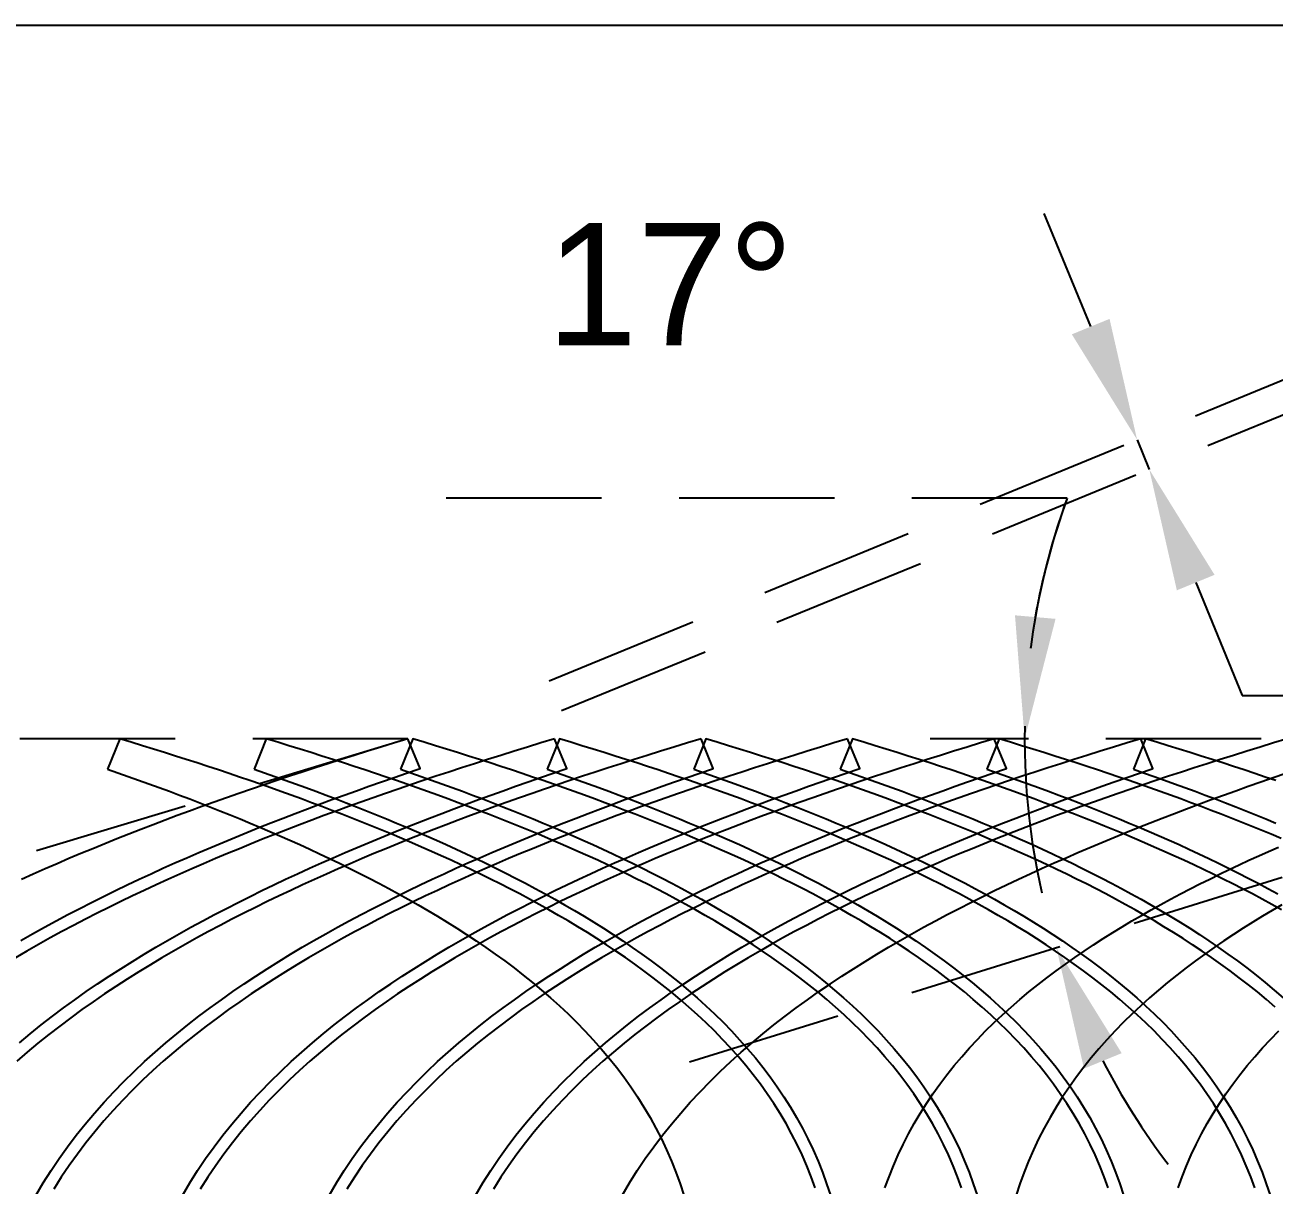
# Model space of a CAD drawing. Header units: metres. Extents: x -2 to 44.3, y -14 to 11.
# Drawn here: x 2 to 7.11, y 6.24 to 10.99 of the extents above; entities that cross this region are included whole.
import ezdxf

# ---------------------------------------------------------------- set-up
doc = ezdxf.new("R2010")
doc.units = ezdxf.units.M
doc.header["$LTSCALE"] = 0.05
doc.linetypes.add('DASHED', pattern=[19.05, 12.7, -6.35])
doc.layers.get('0').update_dxf_attribs({"linetype": 'DASHED'})
doc.layers.add('back-layer0', color=7, linetype='Continuous')
doc.layers.add('front-layer0', color=7, linetype='Continuous')
doc.dimstyles.get("Standard").update_dxf_attribs({"dimtxt": 2.5, "dimasz": 2.5, "dimexe": 1.25, "dimexo": 0.625, "dimtad": 1, "dimtxsty": 'Standard', "dimcen": 2.5, "dimazin": 3, "dimtfac": 1, "dimtmove": 0, "dimatfit": 3, "dimarcsym": 0})

# ---------------------------------------------------------------- blocks, each defined once
blk = doc.blocks.new('*D5')
at = {"color": 0, "lineweight": -2, "transparency": 16777216}
blk.add_line((0.8941, 9.0554), (-1.8559, 9.0554), dxfattribs=at)
for start, end in [(159.7465, 180), (159.8258, 169.9129), (180, 196.7863), (206.8734, 216.9605)]:
    blk.add_arc((3.5619, 8.071), 2.8437, start, end, dxfattribs=at)
at = {"color": 0, "transparency": 16777216}
for points in [[(0.8452, 8.5617), (0.6792, 8.5764), (0.7182, 8.071)], [(0.948, 6.7546), (1.1027, 6.8166), (0.8394, 7.2497)]]:
    blk.add_solid(points, dxfattribs=at)
at = {"layer": 'Defpoints', "color": 0, "transparency": 16777216}
for p in [(0.3033, 8.071), (3.5619, 8.071), (3.5619, 8.071), (0.7723, 7.5191), (0.303, 7.0879)]:
    blk.add_point(p, dxfattribs=at)
at = {"color": 0, "transparency": 16777216, "insert": (-0.7309, 9.9304), "char_height": 0.5, "attachment_point": 5}
blk.add_mtext('17°', dxfattribs=at)
blk = doc.blocks.new('*D6')
at = {"color": 0, "lineweight": -2, "transparency": 16777216}
blk.add_line((6.2589, 9.0557), (3.5089, 9.0557), dxfattribs=at)
for start, end in [(159.9526, 180), (160.0294, 170.0147), (180, 197.312), (207.2973, 217.2826)]:
    blk.add_arc((8.9574, 8.071), 2.8726, start, end, dxfattribs=at)
at = {"color": 0, "transparency": 16777216}
for points in [[(6.2113, 8.5619), (6.0453, 8.5764), (6.0848, 8.071)], [(6.3276, 6.722), (6.4818, 6.7852), (6.2149, 7.2162)]]:
    blk.add_solid(points, dxfattribs=at)
at = {"layer": 'Defpoints', "color": 0, "transparency": 16777216}
for p in [(5.6988, 8.071), (8.9574, 8.071), (8.9574, 8.071), (6.1429, 7.4963), (4.6604, 6.7316)]:
    blk.add_point(p, dxfattribs=at)
at = {"color": 0, "transparency": 16777216, "insert": (4.6339, 9.9307), "char_height": 0.5, "attachment_point": 5}
blk.add_mtext('17°', dxfattribs=at)
blk = doc.blocks.new('*D9')
at = {"color": 0, "lineweight": -2, "transparency": 16777216}
for p, q in [((6.355, 9.7574), (6.1652, 10.2199)), ((4.1402, 8.3082), (7.7012, 9.7693)), ((4.1902, 8.1864), (7.7512, 9.6474)), ((6.5448, 9.2948), (6.5948, 9.1729)), ((6.7846, 8.7103), (6.9744, 8.2478)), ((6.9744, 8.2478), (8.8494, 8.2478))]:
    blk.add_line(p, q, dxfattribs=at)
at = {"color": 0, "transparency": 16777216}
for points in [[(6.4321, 9.789), (6.2779, 9.7257), (6.5448, 9.2948)], [(6.8617, 8.742), (6.7075, 8.6787), (6.5948, 9.1729)]]:
    blk.add_solid(points, dxfattribs=at)
at = {"layer": 'Defpoints', "color": 0, "transparency": 16777216}
for p in [(6.5948, 9.1729), (3.562, 8.071), (3.612, 7.9491)]:
    blk.add_point(p, dxfattribs=at)
at = {"color": 0, "transparency": 16777216, "insert": (8.2244, 9.1228), "char_height": 0.5, "attachment_point": 5}
blk.add_mtext('0.13', dxfattribs=at)

msp = doc.modelspace()

# ---------------------------------------------------------------- linework, layer by layer
for p, q in [((3.5619, 8.071), (0.303, 7.0879)), ((3.5619, 8.071), (0.3033, 8.071)), ((8.9574, 8.071), (4.6604, 6.7316)), ((8.9574, 8.071), (5.6988, 8.071))]:
    msp.add_line(p, q)
at = {"layer": 'back-layer0', "color": 1}
for points in [[(5.5134, 6.2348), (5.5299, 6.28), (5.5478, 6.3246), (5.567, 6.3687), (5.5875, 6.4122), (5.6094, 6.4551), (5.6325, 6.4972), (5.6569, 6.5387), (5.6826, 6.5794), (5.7094, 6.6193), (5.7373, 6.6584), (5.7663, 6.6967), (5.7963, 6.7342), (5.8272, 6.7709), (5.8591, 6.8068), (5.8918, 6.8418), (5.9252, 6.8761), (5.9593, 6.9095), (5.9941, 6.9421), (6.0295, 6.974), (6.0654, 7.0051), (6.1018, 7.0355), (6.1387, 7.0651), (6.176, 7.094), (6.2136, 7.1222), (6.2515, 7.1498), (6.2897, 7.1768), (6.3282, 7.2031), (6.3669, 7.2288), (6.4058, 7.2539), (6.4449, 7.2785), (6.4842, 7.3025), (6.5235, 7.326), (6.563, 7.349), (6.6026, 7.3715), (6.6423, 7.3936), (6.6821, 7.4152), (6.7219, 7.4364), (6.7618, 7.4572), (6.8018, 7.4776), (6.8418, 7.4976), (6.8819, 7.5173), (6.922, 7.5366), (6.9622, 7.5556), (7.0024, 7.5743), (7.0427, 7.5927), (7.083, 7.6108), (7.1234, 7.6286)], [(7.1376, 7.3923), (7.0976, 7.3691), (7.0578, 7.3453), (7.0181, 7.3209), (6.9785, 7.2961), (6.939, 7.2706), (6.8998, 7.2445), (6.8607, 7.2178), (6.8219, 7.1905), (6.7834, 7.1625), (6.7451, 7.1338), (6.7072, 7.1043), (6.6697, 7.0741), (6.6325, 7.0432), (6.5959, 7.0115), (6.5598, 6.9789), (6.5242, 6.9456), (6.4893, 6.9114), (6.4551, 6.8763), (6.4216, 6.8404), (6.3889, 6.8036), (6.3572, 6.766), (6.3263, 6.7274), (6.2965, 6.688), (6.2678, 6.6477), (6.2402, 6.6066), (6.2137, 6.5647), (6.1886, 6.5219), (6.1647, 6.4785), (6.1421, 6.4343), (6.121, 6.3894), (6.1011, 6.3439), (6.0827, 6.2978), (6.0657, 6.2513), (6.0501, 6.2043)], [(6.7124, 6.2348), (6.7289, 6.28), (6.7468, 6.3246), (6.766, 6.3687), (6.7865, 6.4122), (6.8084, 6.4551), (6.8315, 6.4972), (6.8559, 6.5387), (6.8816, 6.5794), (6.9084, 6.6193), (6.9363, 6.6584), (6.9653, 6.6967), (6.9953, 6.7342), (7.0262, 6.7709), (7.0581, 6.8068), (7.0908, 6.8418), (7.1242, 6.8761)]]:
    msp.add_lwpolyline(points, dxfattribs=at)
at = {"layer": 'Defpoints'}
msp.add_lwpolyline([(-2.0152, 10.9912), (44.3055, 10.9912), (44.3055, -14.045), (-2.0152, -14.045)], close=True, dxfattribs=at)
at = {"layer": 'front-layer0', "color": 1}
for points in [[(4.1615, 8.071), (4.1058, 8.0542), (4.0506, 8.0374), (3.9959, 8.0205), (3.9416, 8.0036), (3.8878, 7.9866), (3.8343, 7.9695), (3.7813, 7.9524), (3.7286, 7.9352), (3.6763, 7.9179), (3.6243, 7.9005), (3.5726, 7.883), (3.5212, 7.8654), (3.47, 7.8477), (3.4192, 7.8298), (3.3685, 7.8118), (3.3181, 7.7937), (3.2679, 7.7754), (3.2179, 7.7569), (3.168, 7.7382), (3.1184, 7.7193), (3.0689, 7.7003), (3.0195, 7.681), (2.9702, 7.6615), (2.9211, 7.6418), (2.8721, 7.6218), (2.8232, 7.6015), (2.7744, 7.581), (2.7257, 7.5602), (2.6771, 7.5391), (2.6285, 7.5177), (2.58, 7.4959), (2.5316, 7.4738), (2.4832, 7.4513), (2.4349, 7.4285), (2.3867, 7.4053), (2.3385, 7.3816), (2.2903, 7.3575), (2.2423, 7.333), (2.1943, 7.308), (2.1464, 7.2825), (2.0986, 7.2565), (2.0509, 7.23), (2.0033, 7.2029), (1.9558, 7.1752)], [(4.761, 8.071), (4.7053, 8.0542), (4.6501, 8.0374), (4.5954, 8.0205), (4.5411, 8.0036), (4.4873, 7.9866), (4.4338, 7.9695), (4.3808, 7.9524), (4.3281, 7.9352), (4.2758, 7.9179), (4.2238, 7.9005), (4.1721, 7.883), (4.1207, 7.8654), (4.0695, 7.8477), (4.0187, 7.8298), (3.968, 7.8118), (3.9176, 7.7937), (3.8674, 7.7754), (3.8174, 7.7569), (3.7675, 7.7382), (3.7179, 7.7193), (3.6684, 7.7003), (3.619, 7.681), (3.5697, 7.6615), (3.5206, 7.6418), (3.4716, 7.6218), (3.4227, 7.6015), (3.3739, 7.581), (3.3252, 7.5602), (3.2766, 7.5391), (3.228, 7.5177), (3.1795, 7.4959), (3.1311, 7.4738), (3.0827, 7.4513), (3.0344, 7.4285), (2.9862, 7.4053), (2.938, 7.3816), (2.8898, 7.3575), (2.8418, 7.333), (2.7938, 7.308), (2.7459, 7.2825), (2.6981, 7.2565), (2.6504, 7.23), (2.6028, 7.2029), (2.5553, 7.1752), (2.508, 7.147), (2.4608, 7.1181), (2.4138, 7.0885), (2.367, 7.0583), (2.3205, 7.0274), (2.2742, 6.9958), (2.2283, 6.9634), (2.1826, 6.9303), (2.1374, 6.8963), (2.0926, 6.8615), (2.0483, 6.8259), (2.0045, 6.7894), (1.9613, 6.752)], [(1.9721, 6.8275), (2.0166, 6.8646), (2.0616, 6.9008), (2.1071, 6.936), (2.1529, 6.9705), (2.1992, 7.0041), (2.2457, 7.0369), (2.2925, 7.0689), (2.3396, 7.1002), (2.3869, 7.1307), (2.4344, 7.1606), (2.4821, 7.1897), (2.5299, 7.2183), (2.5778, 7.2462), (2.6259, 7.2736), (2.674, 7.3003), (2.7222, 7.3265), (2.7705, 7.3522), (2.8189, 7.3774), (2.8673, 7.4022), (2.9158, 7.4264), (2.9643, 7.4502), (3.0129, 7.4736), (3.0615, 7.4966), (3.1102, 7.5192), (3.1589, 7.5415), (3.2077, 7.5633), (3.2565, 7.5849), (3.3054, 7.6061), (3.3544, 7.627), (3.4035, 7.6477), (3.4526, 7.668), (3.5019, 7.6881), (3.5512, 7.7079), (3.6007, 7.7275), (3.6503, 7.7469), (3.7, 7.766), (3.7499, 7.785), (3.7999, 7.8037), (3.8502, 7.8223), (3.9006, 7.8407), (3.9512, 7.8589), (4.002, 7.877), (4.0531, 7.8949), (4.1044, 7.9127), (4.156, 7.9304), (4.2078, 7.9479), (4.2115, 7.9491), (4.1615, 8.071)], [(1.9783, 7.2462), (2.0264, 7.2736), (2.0745, 7.3003), (2.1227, 7.3265), (2.171, 7.3522), (2.2194, 7.3774), (2.2678, 7.4022), (2.3163, 7.4264), (2.3648, 7.4502), (2.4134, 7.4736), (2.462, 7.4966), (2.5107, 7.5192), (2.5594, 7.5415), (2.6082, 7.5633), (2.657, 7.5849), (2.7059, 7.6061), (2.7549, 7.627), (2.804, 7.6477), (2.8531, 7.668), (2.9024, 7.6881), (2.9517, 7.7079), (3.0012, 7.7275), (3.0508, 7.7469), (3.1005, 7.766), (3.1504, 7.785), (3.2004, 7.8037), (3.2507, 7.8223), (3.3011, 7.8407), (3.3517, 7.8589), (3.4025, 7.877), (3.4536, 7.8949), (3.5049, 7.9127), (3.5565, 7.9304), (3.6083, 7.9479), (3.612, 7.9491), (3.5619, 8.071)], [(3.5619, 8.071), (3.5063, 8.0542), (3.4511, 8.0374), (3.3964, 8.0205), (3.3421, 8.0036), (3.2883, 7.9866), (3.2348, 7.9695), (3.1818, 7.9524), (3.1291, 7.9352), (3.0768, 7.9179), (3.0248, 7.9005), (2.9731, 7.883), (2.9217, 7.8654), (2.8705, 7.8477), (2.8197, 7.8298), (2.769, 7.8118), (2.7186, 7.7937), (2.6684, 7.7754), (2.6184, 7.7569), (2.5685, 7.7382), (2.5189, 7.7193), (2.4694, 7.7003), (2.42, 7.681), (2.3707, 7.6615), (2.3216, 7.6418), (2.2726, 7.6218), (2.2237, 7.6015), (2.1749, 7.581), (2.1262, 7.5602), (2.0776, 7.5391), (2.029, 7.5177), (1.9805, 7.4959)], [(2.04, 6.2035), (2.0701, 6.2546), (2.1018, 6.3048), (2.1348, 6.354), (2.1692, 6.4021), (2.2049, 6.4493), (2.2418, 6.4954), (2.2798, 6.5405), (2.3189, 6.5846), (2.359, 6.6276), (2.4, 6.6696), (2.4418, 6.7105), (2.4844, 6.7505), (2.5277, 6.7895), (2.5716, 6.8275), (2.6161, 6.8646), (2.6611, 6.9008), (2.7066, 6.936), (2.7524, 6.9705), (2.7987, 7.0041), (2.8452, 7.0369), (2.892, 7.0689), (2.9391, 7.1002), (2.9864, 7.1307), (3.0339, 7.1606), (3.0816, 7.1897), (3.1294, 7.2183), (3.1773, 7.2462), (3.2254, 7.2736), (3.2735, 7.3003), (3.3217, 7.3265), (3.37, 7.3522), (3.4184, 7.3774), (3.4668, 7.4022), (3.5153, 7.4264), (3.5638, 7.4502), (3.6124, 7.4736), (3.661, 7.4966), (3.7097, 7.5192), (3.7584, 7.5415), (3.8072, 7.5633), (3.856, 7.5849), (3.9049, 7.6061), (3.9539, 7.627), (4.003, 7.6477), (4.0521, 7.668), (4.1014, 7.6881), (4.1507, 7.7079), (4.2002, 7.7275), (4.2498, 7.7469), (4.2995, 7.766), (4.3494, 7.785), (4.3994, 7.8037), (4.4497, 7.8223), (4.5001, 7.8407), (4.5507, 7.8589), (4.6015, 7.877), (4.6526, 7.8949), (4.7039, 7.9127), (4.7555, 7.9304), (4.8073, 7.9479), (4.811, 7.9491), (4.761, 8.071)], [(5.3605, 8.071), (5.3048, 8.0542), (5.2496, 8.0374), (5.1949, 8.0205), (5.1406, 8.0036), (5.0868, 7.9866), (5.0333, 7.9695), (4.9803, 7.9524), (4.9276, 7.9352), (4.8753, 7.9179), (4.8233, 7.9005), (4.7716, 7.883), (4.7202, 7.8654), (4.669, 7.8477), (4.6182, 7.8298), (4.5675, 7.8118), (4.5171, 7.7937), (4.4669, 7.7754), (4.4169, 7.7569), (4.367, 7.7382), (4.3174, 7.7193), (4.2679, 7.7003), (4.2185, 7.681), (4.1692, 7.6615), (4.1201, 7.6418), (4.0711, 7.6218), (4.0222, 7.6015), (3.9734, 7.581), (3.9247, 7.5602), (3.8761, 7.5391), (3.8275, 7.5177), (3.779, 7.4959), (3.7306, 7.4738), (3.6822, 7.4513), (3.6339, 7.4285), (3.5857, 7.4053), (3.5375, 7.3816), (3.4893, 7.3575), (3.4413, 7.333), (3.3933, 7.308), (3.3454, 7.2825), (3.2976, 7.2565), (3.2499, 7.23), (3.2023, 7.2029), (3.1548, 7.1752), (3.1075, 7.147), (3.0603, 7.1181), (3.0133, 7.0885), (2.9665, 7.0583), (2.92, 7.0274), (2.8737, 6.9958), (2.8278, 6.9634), (2.7821, 6.9303), (2.7369, 6.8963), (2.6921, 6.8615), (2.6478, 6.8259), (2.604, 6.7894), (2.5608, 6.752), (2.5183, 6.7137), (2.4764, 6.6744), (2.4354, 6.6342), (2.3952, 6.5931), (2.3559, 6.5509), (2.3176, 6.5078), (2.2804, 6.4637), (2.2443, 6.4186), (2.2095, 6.3725), (2.1759, 6.3255), (2.1437, 6.2775), (2.1129, 6.2286)], [(5.2276, 6.2348), (5.2111, 6.28), (5.1932, 6.3246), (5.174, 6.3687), (5.1535, 6.4122), (5.1316, 6.4551), (5.1085, 6.4972), (5.0841, 6.5387), (5.0584, 6.5794), (5.0316, 6.6193), (5.0037, 6.6584), (4.9747, 6.6967), (4.9447, 6.7342), (4.9138, 6.7709), (4.8819, 6.8068), (4.8492, 6.8418), (4.8158, 6.8761), (4.7817, 6.9095), (4.7469, 6.9421), (4.7115, 6.974), (4.6756, 7.0051), (4.6392, 7.0355), (4.6023, 7.0651), (4.565, 7.094), (4.5274, 7.1222), (4.4895, 7.1498), (4.4513, 7.1768), (4.4128, 7.2031), (4.3741, 7.2288), (4.3352, 7.2539), (4.2961, 7.2785), (4.2568, 7.3025), (4.2175, 7.326), (4.178, 7.349), (4.1384, 7.3715), (4.0987, 7.3936), (4.0589, 7.4152), (4.0191, 7.4364), (3.9792, 7.4572), (3.9392, 7.4776), (3.8992, 7.4976), (3.8591, 7.5173), (3.819, 7.5366), (3.7788, 7.5556), (3.7386, 7.5743), (3.6983, 7.5927), (3.658, 7.6108), (3.6176, 7.6286), (3.5772, 7.6462), (3.5366, 7.6635), (3.496, 7.6805), (3.4554, 7.6974), (3.4146, 7.714), (3.3738, 7.7304), (3.3328, 7.7466), (3.2918, 7.7627), (3.2506, 7.7785), (3.2093, 7.7942), (3.1678, 7.8097), (3.1262, 7.8251), (3.0845, 7.8403), (3.0425, 7.8554), (3.0004, 7.8704), (2.9581, 7.8853), (2.9156, 7.9), (2.8728, 7.9147), (2.8298, 7.9292), (2.7865, 7.9437), (2.743, 7.9581), (2.6992, 7.9724), (2.6551, 7.9866), (2.6107, 8.0008), (2.5659, 8.0149), (2.5208, 8.029), (2.4753, 8.043), (2.4294, 8.057), (2.383, 8.071), (2.3331, 7.9471)], [(2.6395, 6.2035), (2.6696, 6.2546), (2.7013, 6.3048), (2.7343, 6.354), (2.7687, 6.4021), (2.8044, 6.4493), (2.8413, 6.4954), (2.8793, 6.5405), (2.9184, 6.5846), (2.9585, 6.6276), (2.9995, 6.6696), (3.0413, 6.7105), (3.0839, 6.7505), (3.1272, 6.7895), (3.1711, 6.8275), (3.2156, 6.8646), (3.2606, 6.9008), (3.3061, 6.936), (3.3519, 6.9705), (3.3982, 7.0041), (3.4447, 7.0369), (3.4915, 7.0689), (3.5386, 7.1002), (3.5859, 7.1307), (3.6334, 7.1606), (3.6811, 7.1897), (3.7289, 7.2183), (3.7768, 7.2462), (3.8249, 7.2736), (3.873, 7.3003), (3.9212, 7.3265), (3.9695, 7.3522), (4.0179, 7.3774), (4.0663, 7.4022), (4.1148, 7.4264), (4.1633, 7.4502), (4.2119, 7.4736), (4.2605, 7.4966), (4.3092, 7.5192), (4.3579, 7.5415), (4.4067, 7.5633), (4.4555, 7.5849), (4.5044, 7.6061), (4.5534, 7.627), (4.6025, 7.6477), (4.6516, 7.668), (4.7009, 7.6881), (4.7502, 7.7079), (4.7997, 7.7275), (4.8493, 7.7469), (4.899, 7.766), (4.9489, 7.785), (4.9989, 7.8037), (5.0492, 7.8223), (5.0996, 7.8407), (5.1502, 7.8589), (5.201, 7.877), (5.2521, 7.8949), (5.3034, 7.9127), (5.355, 7.9304), (5.4068, 7.9479), (5.4104, 7.9491), (5.3605, 8.071)], [(5.96, 8.071), (5.9043, 8.0542), (5.8491, 8.0374), (5.7944, 8.0205), (5.7401, 8.0036), (5.6863, 7.9866), (5.6328, 7.9695), (5.5798, 7.9524), (5.5271, 7.9352), (5.4748, 7.9179), (5.4228, 7.9005), (5.3711, 7.883), (5.3197, 7.8654), (5.2685, 7.8477), (5.2177, 7.8298), (5.167, 7.8118), (5.1166, 7.7937), (5.0664, 7.7754), (5.0164, 7.7569), (4.9665, 7.7382), (4.9169, 7.7193), (4.8674, 7.7003), (4.818, 7.681), (4.7687, 7.6615), (4.7196, 7.6418), (4.6706, 7.6218), (4.6217, 7.6015), (4.5729, 7.581), (4.5242, 7.5602), (4.4756, 7.5391), (4.427, 7.5177), (4.3785, 7.4959), (4.3301, 7.4738), (4.2817, 7.4513), (4.2334, 7.4285), (4.1852, 7.4053), (4.137, 7.3816), (4.0888, 7.3575), (4.0408, 7.333), (3.9928, 7.308), (3.9449, 7.2825), (3.8971, 7.2565), (3.8494, 7.23), (3.8018, 7.2029), (3.7543, 7.1752), (3.707, 7.147), (3.6598, 7.1181), (3.6128, 7.0885), (3.566, 7.0583), (3.5195, 7.0274), (3.4732, 6.9958), (3.4273, 6.9634), (3.3816, 6.9303), (3.3364, 6.8963), (3.2916, 6.8615), (3.2473, 6.8259), (3.2035, 6.7894), (3.1603, 6.752), (3.1178, 6.7137), (3.0759, 6.6744), (3.0349, 6.6342), (2.9947, 6.5931), (2.9554, 6.5509), (2.9171, 6.5078), (2.8799, 6.4637), (2.8438, 6.4186), (2.809, 6.3725), (2.7754, 6.3255), (2.7432, 6.2775), (2.7124, 6.2286)], [(5.8271, 6.2348), (5.8106, 6.28), (5.7927, 6.3246), (5.7735, 6.3687), (5.753, 6.4122), (5.7311, 6.4551), (5.708, 6.4972), (5.6836, 6.5387), (5.6579, 6.5794), (5.6311, 6.6193), (5.6032, 6.6584), (5.5742, 6.6967), (5.5442, 6.7342), (5.5133, 6.7709), (5.4814, 6.8068), (5.4487, 6.8418), (5.4153, 6.8761), (5.3812, 6.9095), (5.3464, 6.9421), (5.311, 6.974), (5.2751, 7.0051), (5.2387, 7.0355), (5.2018, 7.0651), (5.1645, 7.094), (5.1269, 7.1222), (5.089, 7.1498), (5.0508, 7.1768), (5.0123, 7.2031), (4.9736, 7.2288), (4.9347, 7.2539), (4.8956, 7.2785), (4.8563, 7.3025), (4.817, 7.326), (4.7775, 7.349), (4.7379, 7.3715), (4.6982, 7.3936), (4.6584, 7.4152), (4.6186, 7.4364), (4.5787, 7.4572), (4.5387, 7.4776), (4.4987, 7.4976), (4.4586, 7.5173), (4.4185, 7.5366), (4.3783, 7.5556), (4.3381, 7.5743), (4.2978, 7.5927), (4.2575, 7.6108), (4.2171, 7.6286), (4.1767, 7.6462), (4.1361, 7.6635), (4.0955, 7.6805), (4.0549, 7.6974), (4.0141, 7.714), (3.9733, 7.7304), (3.9323, 7.7466), (3.8913, 7.7627), (3.8501, 7.7785), (3.8088, 7.7942), (3.7673, 7.8097), (3.7257, 7.8251), (3.684, 7.8403), (3.642, 7.8554), (3.5999, 7.8704), (3.5576, 7.8853), (3.5151, 7.9), (3.4723, 7.9147), (3.4293, 7.9292), (3.386, 7.9437), (3.3425, 7.9581), (3.2987, 7.9724), (3.2546, 7.9866), (3.2102, 8.0008), (3.1654, 8.0149), (3.1203, 8.029), (3.0748, 8.043), (3.0289, 8.057), (2.9825, 8.071), (2.9325, 7.9471)], [(3.239, 6.2035), (3.2691, 6.2546), (3.3008, 6.3048), (3.3338, 6.354), (3.3682, 6.4021), (3.4039, 6.4493), (3.4408, 6.4954), (3.4788, 6.5405), (3.5179, 6.5846), (3.558, 6.6276), (3.599, 6.6696), (3.6408, 6.7105), (3.6834, 6.7505), (3.7267, 6.7895), (3.7706, 6.8275), (3.8151, 6.8646), (3.8601, 6.9008), (3.9056, 6.936), (3.9514, 6.9705), (3.9977, 7.0041), (4.0442, 7.0369), (4.091, 7.0689), (4.1381, 7.1002), (4.1854, 7.1307), (4.2329, 7.1606), (4.2806, 7.1897), (4.3284, 7.2183), (4.3763, 7.2462), (4.4244, 7.2736), (4.4725, 7.3003), (4.5207, 7.3265), (4.569, 7.3522), (4.6174, 7.3774), (4.6658, 7.4022), (4.7143, 7.4264), (4.7628, 7.4502), (4.8114, 7.4736), (4.86, 7.4966), (4.9087, 7.5192), (4.9574, 7.5415), (5.0062, 7.5633), (5.055, 7.5849), (5.1039, 7.6061), (5.1529, 7.627), (5.202, 7.6477), (5.2511, 7.668), (5.3004, 7.6881), (5.3497, 7.7079), (5.3992, 7.7275), (5.4488, 7.7469), (5.4985, 7.766), (5.5484, 7.785), (5.5984, 7.8037), (5.6487, 7.8223), (5.6991, 7.8407), (5.7497, 7.8589), (5.8005, 7.877), (5.8516, 7.8949), (5.9029, 7.9127), (5.9545, 7.9304), (6.0063, 7.9479), (6.0099, 7.9491), (5.96, 8.071)], [(6.5595, 8.071), (6.5038, 8.0542), (6.4486, 8.0374), (6.3939, 8.0205), (6.3396, 8.0036), (6.2858, 7.9866), (6.2323, 7.9695), (6.1793, 7.9524), (6.1266, 7.9352), (6.0743, 7.9179), (6.0223, 7.9005), (5.9706, 7.883), (5.9192, 7.8654), (5.868, 7.8477), (5.8172, 7.8298), (5.7665, 7.8118), (5.7161, 7.7937), (5.6659, 7.7754), (5.6159, 7.7569), (5.566, 7.7382), (5.5164, 7.7193), (5.4669, 7.7003), (5.4175, 7.681), (5.3682, 7.6615), (5.3191, 7.6418), (5.2701, 7.6218), (5.2212, 7.6015), (5.1724, 7.581), (5.1237, 7.5602), (5.0751, 7.5391), (5.0265, 7.5177), (4.978, 7.4959), (4.9296, 7.4738), (4.8812, 7.4513), (4.8329, 7.4285), (4.7847, 7.4053), (4.7365, 7.3816), (4.6883, 7.3575), (4.6403, 7.333), (4.5923, 7.308), (4.5444, 7.2825), (4.4966, 7.2565), (4.4489, 7.23), (4.4013, 7.2029), (4.3538, 7.1752), (4.3065, 7.147), (4.2593, 7.1181), (4.2123, 7.0885), (4.1655, 7.0583), (4.119, 7.0274), (4.0727, 6.9958), (4.0268, 6.9634), (3.9811, 6.9303), (3.9359, 6.8963), (3.8911, 6.8615), (3.8468, 6.8259), (3.803, 6.7894), (3.7598, 6.752), (3.7173, 6.7137), (3.6754, 6.6744), (3.6344, 6.6342), (3.5942, 6.5931), (3.5549, 6.5509), (3.5166, 6.5078), (3.4794, 6.4637), (3.4433, 6.4186), (3.4085, 6.3725), (3.3749, 6.3255), (3.3427, 6.2775), (3.3119, 6.2286)], [(6.4266, 6.2348), (6.4101, 6.28), (6.3922, 6.3246), (6.373, 6.3687), (6.3525, 6.4122), (6.3306, 6.4551), (6.3075, 6.4972), (6.2831, 6.5387), (6.2574, 6.5794), (6.2306, 6.6193), (6.2027, 6.6584), (6.1737, 6.6967), (6.1437, 6.7342), (6.1128, 6.7709), (6.0809, 6.8068), (6.0482, 6.8418), (6.0148, 6.8761), (5.9807, 6.9095), (5.9459, 6.9421), (5.9105, 6.974), (5.8746, 7.0051), (5.8382, 7.0355), (5.8013, 7.0651), (5.764, 7.094), (5.7264, 7.1222), (5.6885, 7.1498), (5.6503, 7.1768), (5.6118, 7.2031), (5.5731, 7.2288), (5.5342, 7.2539), (5.4951, 7.2785), (5.4558, 7.3025), (5.4165, 7.326), (5.377, 7.349), (5.3374, 7.3715), (5.2977, 7.3936), (5.2579, 7.4152), (5.2181, 7.4364), (5.1782, 7.4572), (5.1382, 7.4776), (5.0982, 7.4976), (5.0581, 7.5173), (5.018, 7.5366), (4.9778, 7.5556), (4.9376, 7.5743), (4.8973, 7.5927), (4.857, 7.6108), (4.8166, 7.6286), (4.7762, 7.6462), (4.7356, 7.6635), (4.695, 7.6805), (4.6544, 7.6974), (4.6136, 7.714), (4.5728, 7.7304), (4.5318, 7.7466), (4.4908, 7.7627), (4.4496, 7.7785), (4.4083, 7.7942), (4.3668, 7.8097), (4.3252, 7.8251), (4.2835, 7.8403), (4.2415, 7.8554), (4.1994, 7.8704), (4.1571, 7.8853), (4.1146, 7.9), (4.0718, 7.9147), (4.0288, 7.9292), (3.9855, 7.9437), (3.942, 7.9581), (3.8982, 7.9724), (3.8541, 7.9866), (3.8097, 8.0008), (3.7649, 8.0149), (3.7198, 8.029), (3.6743, 8.043), (3.6284, 8.057), (3.5821, 8.071), (3.532, 7.9471)], [(3.8385, 6.2035), (3.8686, 6.2546), (3.9003, 6.3048), (3.9333, 6.354), (3.9677, 6.4021), (4.0034, 6.4493), (4.0403, 6.4954), (4.0783, 6.5405), (4.1174, 6.5846), (4.1575, 6.6276), (4.1985, 6.6696), (4.2403, 6.7105), (4.2829, 6.7505), (4.3262, 6.7895), (4.3701, 6.8275), (4.4146, 6.8646), (4.4596, 6.9008), (4.5051, 6.936), (4.5509, 6.9705), (4.5972, 7.0041), (4.6437, 7.0369), (4.6905, 7.0689), (4.7376, 7.1002), (4.7849, 7.1307), (4.8324, 7.1606), (4.8801, 7.1897), (4.9279, 7.2183), (4.9758, 7.2462), (5.0239, 7.2736), (5.072, 7.3003), (5.1202, 7.3265), (5.1685, 7.3522), (5.2169, 7.3774), (5.2653, 7.4022), (5.3138, 7.4264), (5.3623, 7.4502), (5.4109, 7.4736), (5.4595, 7.4966), (5.5082, 7.5192), (5.5569, 7.5415), (5.6057, 7.5633), (5.6545, 7.5849), (5.7034, 7.6061), (5.7524, 7.627), (5.8015, 7.6477), (5.8506, 7.668), (5.8999, 7.6881), (5.9492, 7.7079), (5.9987, 7.7275), (6.0483, 7.7469), (6.098, 7.766), (6.1479, 7.785), (6.1979, 7.8037), (6.2482, 7.8223), (6.2986, 7.8407), (6.3492, 7.8589), (6.4, 7.877), (6.4511, 7.8949), (6.5024, 7.9127), (6.554, 7.9304), (6.6058, 7.9479), (6.6094, 7.9491), (6.5595, 8.071)], [(7.159, 8.071), (7.1033, 8.0542), (7.0481, 8.0374), (6.9934, 8.0205), (6.9391, 8.0036), (6.8853, 7.9866), (6.8318, 7.9695), (6.7788, 7.9524), (6.7261, 7.9352), (6.6738, 7.9179), (6.6218, 7.9005), (6.5701, 7.883), (6.5187, 7.8654), (6.4675, 7.8477), (6.4167, 7.8298), (6.366, 7.8118), (6.3156, 7.7937), (6.2654, 7.7754), (6.2154, 7.7569), (6.1655, 7.7382), (6.1159, 7.7193), (6.0664, 7.7003), (6.017, 7.681), (5.9677, 7.6615), (5.9186, 7.6418), (5.8696, 7.6218), (5.8207, 7.6015), (5.7719, 7.581), (5.7232, 7.5602), (5.6746, 7.5391), (5.626, 7.5177), (5.5775, 7.4959), (5.5291, 7.4738), (5.4807, 7.4513), (5.4324, 7.4285), (5.3842, 7.4053), (5.336, 7.3816), (5.2878, 7.3575), (5.2398, 7.333), (5.1918, 7.308), (5.1439, 7.2825), (5.0961, 7.2565), (5.0484, 7.23), (5.0008, 7.2029), (4.9533, 7.1752), (4.906, 7.147), (4.8588, 7.1181), (4.8118, 7.0885), (4.765, 7.0583), (4.7185, 7.0274), (4.6722, 6.9958), (4.6263, 6.9634), (4.5806, 6.9303), (4.5354, 6.8963), (4.4906, 6.8615), (4.4463, 6.8259), (4.4025, 6.7894), (4.3593, 6.752), (4.3168, 6.7137), (4.2749, 6.6744), (4.2339, 6.6342), (4.1937, 6.5931), (4.1544, 6.5509), (4.1161, 6.5078), (4.0789, 6.4637), (4.0428, 6.4186), (4.008, 6.3725), (3.9744, 6.3255), (3.9422, 6.2775), (3.9114, 6.2286)], [(7.0261, 6.2348), (7.0096, 6.28), (6.9917, 6.3246), (6.9725, 6.3687), (6.952, 6.4122), (6.9301, 6.4551), (6.907, 6.4972), (6.8826, 6.5387), (6.8569, 6.5794), (6.8301, 6.6193), (6.8022, 6.6584), (6.7732, 6.6967), (6.7432, 6.7342), (6.7123, 6.7709), (6.6804, 6.8068), (6.6477, 6.8418), (6.6143, 6.8761), (6.5802, 6.9095), (6.5454, 6.9421), (6.51, 6.974), (6.4741, 7.0051), (6.4377, 7.0355), (6.4008, 7.0651), (6.3635, 7.094), (6.3259, 7.1222), (6.288, 7.1498), (6.2498, 7.1768), (6.2113, 7.2031), (6.1726, 7.2288), (6.1337, 7.2539), (6.0946, 7.2785), (6.0553, 7.3025), (6.016, 7.326), (5.9765, 7.349), (5.9369, 7.3715), (5.8972, 7.3936), (5.8574, 7.4152), (5.8176, 7.4364), (5.7777, 7.4572), (5.7377, 7.4776), (5.6977, 7.4976), (5.6576, 7.5173), (5.6175, 7.5366), (5.5773, 7.5556), (5.5371, 7.5743), (5.4968, 7.5927), (5.4565, 7.6108), (5.4161, 7.6286), (5.3757, 7.6462), (5.3351, 7.6635), (5.2945, 7.6805), (5.2539, 7.6974), (5.2131, 7.714), (5.1723, 7.7304), (5.1313, 7.7466), (5.0903, 7.7627), (5.0491, 7.7785), (5.0078, 7.7942), (4.9663, 7.8097), (4.9247, 7.8251), (4.883, 7.8403), (4.841, 7.8554), (4.7989, 7.8704), (4.7566, 7.8853), (4.7141, 7.9), (4.6713, 7.9147), (4.6283, 7.9292), (4.585, 7.9437), (4.5415, 7.9581), (4.4977, 7.9724), (4.4536, 7.9866), (4.4092, 8.0008), (4.3644, 8.0149), (4.3193, 8.029), (4.2738, 8.043), (4.2279, 8.057), (4.1815, 8.071), (4.1316, 7.9471)], [(7.1095, 6.974), (7.0736, 7.0051), (7.0372, 7.0355), (7.0003, 7.0651), (6.963, 7.094), (6.9254, 7.1222), (6.8875, 7.1498), (6.8493, 7.1768), (6.8108, 7.2031), (6.7721, 7.2288), (6.7332, 7.2539), (6.6941, 7.2785), (6.6548, 7.3025), (6.6155, 7.326), (6.576, 7.349), (6.5364, 7.3715), (6.4967, 7.3936), (6.4569, 7.4152), (6.4171, 7.4364), (6.3772, 7.4572), (6.3372, 7.4776), (6.2972, 7.4976), (6.2571, 7.5173), (6.217, 7.5366), (6.1768, 7.5556), (6.1366, 7.5743), (6.0963, 7.5927), (6.056, 7.6108), (6.0156, 7.6286), (5.9752, 7.6462), (5.9346, 7.6635), (5.894, 7.6805), (5.8534, 7.6974), (5.8126, 7.714), (5.7718, 7.7304), (5.7308, 7.7466), (5.6898, 7.7627), (5.6486, 7.7785), (5.6073, 7.7942), (5.5658, 7.8097), (5.5242, 7.8251), (5.4825, 7.8403), (5.4405, 7.8554), (5.3984, 7.8704), (5.3561, 7.8853), (5.3136, 7.9), (5.2708, 7.9147), (5.2278, 7.9292), (5.1845, 7.9437), (5.141, 7.9581), (5.0972, 7.9724), (5.0531, 7.9866), (5.0087, 8.0008), (4.9639, 8.0149), (4.9188, 8.029), (4.8733, 8.043), (4.8274, 8.057), (4.781, 8.071), (4.7311, 7.9471)], [(7.1359, 7.3715), (7.0962, 7.3936), (7.0564, 7.4152), (7.0166, 7.4364), (6.9767, 7.4572), (6.9367, 7.4776), (6.8967, 7.4976), (6.8566, 7.5173), (6.8165, 7.5366), (6.7763, 7.5556), (6.7361, 7.5743), (6.6958, 7.5927), (6.6555, 7.6108), (6.6151, 7.6286), (6.5747, 7.6462), (6.5341, 7.6635), (6.4935, 7.6805), (6.4529, 7.6974), (6.4121, 7.714), (6.3713, 7.7304), (6.3303, 7.7466), (6.2893, 7.7627), (6.2481, 7.7785), (6.2068, 7.7942), (6.1653, 7.8097), (6.1237, 7.8251), (6.082, 7.8403), (6.04, 7.8554), (5.9979, 7.8704), (5.9556, 7.8853), (5.9131, 7.9), (5.8703, 7.9147), (5.8273, 7.9292), (5.784, 7.9437), (5.7405, 7.9581), (5.6967, 7.9724), (5.6526, 7.9866), (5.6082, 8.0008), (5.5634, 8.0149), (5.5183, 8.029), (5.4728, 8.043), (5.4269, 8.057), (5.3806, 8.071), (5.3306, 7.9471)], [(7.1336, 7.6635), (7.093, 7.6805), (7.0524, 7.6974), (7.0116, 7.714), (6.9708, 7.7304), (6.9298, 7.7466), (6.8888, 7.7627), (6.8476, 7.7785), (6.8063, 7.7942), (6.7648, 7.8097), (6.7232, 7.8251), (6.6815, 7.8403), (6.6395, 7.8554), (6.5974, 7.8704), (6.5551, 7.8853), (6.5126, 7.9), (6.4698, 7.9147), (6.4268, 7.9292), (6.3835, 7.9437), (6.34, 7.9581), (6.2962, 7.9724), (6.2521, 7.9866), (6.2077, 8.0008), (6.1629, 8.0149), (6.1178, 8.029), (6.0723, 8.043), (6.0264, 8.057), (5.9801, 8.071), (5.9301, 7.9471)], [(7.1121, 7.9), (7.0693, 7.9147), (7.0263, 7.9292), (6.983, 7.9437), (6.9395, 7.9581), (6.8957, 7.9724), (6.8516, 7.9866), (6.8072, 8.0008), (6.7624, 8.0149), (6.7173, 8.029), (6.6718, 8.043), (6.6259, 8.057), (6.5795, 8.071), (6.5296, 7.9471)], [(2.3331, 7.9471), (2.3751, 7.9325), (2.4176, 7.9176), (2.4599, 7.9025), (2.502, 7.8874), (2.544, 7.872), (2.5858, 7.8566), (2.6274, 7.841), (2.6689, 7.8252), (2.7103, 7.8093), (2.7516, 7.7932), (2.7928, 7.7769), (2.8339, 7.7603), (2.8749, 7.7436), (2.9158, 7.7267), (2.9566, 7.7095), (2.9974, 7.6921), (3.0382, 7.6744), (3.0788, 7.6565), (3.1194, 7.6382), (3.16, 7.6197), (3.2006, 7.6009), (3.241, 7.5818), (3.2815, 7.5623), (3.3219, 7.5424), (3.3623, 7.5222), (3.4026, 7.5016), (3.4429, 7.4807), (3.4831, 7.4592), (3.5233, 7.4374), (3.5634, 7.4151), (3.6034, 7.3923), (3.6434, 7.3691), (3.6832, 7.3453), (3.7229, 7.3209), (3.7625, 7.2961), (3.802, 7.2706), (3.8412, 7.2445), (3.8803, 7.2178), (3.9191, 7.1905), (3.9576, 7.1625), (3.9959, 7.1338), (4.0338, 7.1043), (4.0713, 7.0741), (4.1085, 7.0432), (4.1451, 7.0115), (4.1812, 6.9789), (4.2168, 6.9456), (4.2517, 6.9114), (4.2859, 6.8763), (4.3194, 6.8404), (4.3521, 6.8036), (4.3838, 6.766), (4.4147, 6.7274), (4.4445, 6.688), (4.4732, 6.6477), (4.5008, 6.6066), (4.5273, 6.5647), (4.5524, 6.5219), (4.5763, 6.4785), (4.5989, 6.4343), (4.62, 6.3894), (4.6399, 6.3439), (4.6583, 6.2978), (4.6753, 6.2513), (4.6909, 6.2043)], [(2.9325, 7.9471), (2.9746, 7.9325), (3.0171, 7.9176), (3.0594, 7.9025), (3.1015, 7.8874), (3.1435, 7.872), (3.1853, 7.8566), (3.2269, 7.841), (3.2684, 7.8252), (3.3098, 7.8093), (3.3511, 7.7932), (3.3923, 7.7769), (3.4334, 7.7603), (3.4744, 7.7436), (3.5153, 7.7267), (3.5561, 7.7095), (3.5969, 7.6921), (3.6377, 7.6744), (3.6783, 7.6565), (3.7189, 7.6382), (3.7595, 7.6197), (3.8001, 7.6009), (3.8405, 7.5818), (3.881, 7.5623), (3.9214, 7.5424), (3.9618, 7.5222), (4.0021, 7.5016), (4.0424, 7.4807), (4.0826, 7.4592), (4.1228, 7.4374), (4.1629, 7.4151), (4.2029, 7.3923), (4.2429, 7.3691), (4.2827, 7.3453), (4.3224, 7.3209), (4.362, 7.2961), (4.4015, 7.2706), (4.4407, 7.2445), (4.4798, 7.2178), (4.5186, 7.1905), (4.5571, 7.1625), (4.5954, 7.1338), (4.6333, 7.1043), (4.6708, 7.0741), (4.708, 7.0432), (4.7446, 7.0115), (4.7807, 6.9789), (4.8163, 6.9456), (4.8512, 6.9114), (4.8854, 6.8763), (4.9189, 6.8404), (4.9516, 6.8036), (4.9833, 6.766), (5.0142, 6.7274), (5.044, 6.688), (5.0727, 6.6477), (5.1003, 6.6066), (5.1268, 6.5647), (5.1519, 6.5219), (5.1758, 6.4785), (5.1984, 6.4343), (5.2195, 6.3894), (5.2394, 6.3439), (5.2578, 6.2978), (5.2748, 6.2513), (5.2904, 6.2043)], [(3.532, 7.9471), (3.5741, 7.9325), (3.6166, 7.9176), (3.6589, 7.9025), (3.701, 7.8874), (3.743, 7.872), (3.7848, 7.8566), (3.8264, 7.841), (3.8679, 7.8252), (3.9093, 7.8093), (3.9506, 7.7932), (3.9918, 7.7769), (4.0329, 7.7603), (4.0739, 7.7436), (4.1148, 7.7267), (4.1556, 7.7095), (4.1964, 7.6921), (4.2372, 7.6744), (4.2778, 7.6565), (4.3184, 7.6382), (4.359, 7.6197), (4.3996, 7.6009), (4.44, 7.5818), (4.4805, 7.5623), (4.5209, 7.5424), (4.5613, 7.5222), (4.6016, 7.5016), (4.6419, 7.4807), (4.6821, 7.4592), (4.7223, 7.4374), (4.7624, 7.4151), (4.8024, 7.3923), (4.8424, 7.3691), (4.8822, 7.3453), (4.9219, 7.3209), (4.9615, 7.2961), (5.001, 7.2706), (5.0402, 7.2445), (5.0793, 7.2178), (5.1181, 7.1905), (5.1566, 7.1625), (5.1949, 7.1338), (5.2328, 7.1043), (5.2703, 7.0741), (5.3075, 7.0432), (5.3441, 7.0115), (5.3802, 6.9789), (5.4158, 6.9456), (5.4507, 6.9114), (5.4849, 6.8763), (5.5184, 6.8404), (5.5511, 6.8036), (5.5828, 6.766), (5.6137, 6.7274), (5.6435, 6.688), (5.6722, 6.6477), (5.6998, 6.6066), (5.7263, 6.5647), (5.7514, 6.5219), (5.7753, 6.4785), (5.7979, 6.4343), (5.819, 6.3894), (5.8389, 6.3439), (5.8573, 6.2978), (5.8743, 6.2513), (5.8899, 6.2043)], [(4.1316, 7.9471), (4.1736, 7.9325), (4.2161, 7.9176), (4.2584, 7.9025), (4.3005, 7.8874), (4.3425, 7.872), (4.3843, 7.8566), (4.4259, 7.841), (4.4674, 7.8252), (4.5088, 7.8093), (4.5501, 7.7932), (4.5913, 7.7769), (4.6324, 7.7603), (4.6734, 7.7436), (4.7143, 7.7267), (4.7551, 7.7095), (4.7959, 7.6921), (4.8367, 7.6744), (4.8773, 7.6565), (4.9179, 7.6382), (4.9585, 7.6197), (4.9991, 7.6009), (5.0395, 7.5818), (5.08, 7.5623), (5.1204, 7.5424), (5.1608, 7.5222), (5.2011, 7.5016), (5.2414, 7.4807), (5.2816, 7.4592), (5.3218, 7.4374), (5.3619, 7.4151), (5.4019, 7.3923), (5.4419, 7.3691), (5.4817, 7.3453), (5.5214, 7.3209), (5.561, 7.2961), (5.6005, 7.2706), (5.6397, 7.2445), (5.6788, 7.2178), (5.7176, 7.1905), (5.7561, 7.1625), (5.7944, 7.1338), (5.8323, 7.1043), (5.8698, 7.0741), (5.907, 7.0432), (5.9436, 7.0115), (5.9797, 6.9789), (6.0153, 6.9456), (6.0502, 6.9114), (6.0844, 6.8763), (6.1179, 6.8404), (6.1506, 6.8036), (6.1823, 6.766), (6.2132, 6.7274), (6.243, 6.688), (6.2717, 6.6477), (6.2993, 6.6066), (6.3258, 6.5647), (6.3509, 6.5219), (6.3748, 6.4785), (6.3974, 6.4343), (6.4185, 6.3894), (6.4384, 6.3439), (6.4568, 6.2978), (6.4738, 6.2513), (6.4894, 6.2043)], [(4.438, 6.2035), (4.4681, 6.2546), (4.4998, 6.3048), (4.5328, 6.354), (4.5672, 6.4021), (4.6029, 6.4493), (4.6398, 6.4954), (4.6778, 6.5405), (4.7169, 6.5846), (4.757, 6.6276), (4.798, 6.6696), (4.8398, 6.7105), (4.8824, 6.7505), (4.9257, 6.7895), (4.9696, 6.8275), (5.0141, 6.8646), (5.0591, 6.9008), (5.1046, 6.936), (5.1504, 6.9705), (5.1967, 7.0041), (5.2432, 7.0369), (5.29, 7.0689), (5.3371, 7.1002), (5.3844, 7.1307), (5.4319, 7.1606), (5.4796, 7.1897), (5.5274, 7.2183), (5.5753, 7.2462), (5.6234, 7.2736), (5.6715, 7.3003), (5.7197, 7.3265), (5.768, 7.3522), (5.8164, 7.3774), (5.8648, 7.4022), (5.9133, 7.4264), (5.9618, 7.4502), (6.0104, 7.4736), (6.059, 7.4966), (6.1077, 7.5192), (6.1564, 7.5415), (6.2052, 7.5633), (6.254, 7.5849), (6.3029, 7.6061), (6.3519, 7.627), (6.401, 7.6477), (6.4501, 7.668), (6.4994, 7.6881), (6.5487, 7.7079), (6.5982, 7.7275), (6.6478, 7.7469), (6.6975, 7.766), (6.7474, 7.785), (6.7974, 7.8037), (6.8477, 7.8223), (6.8981, 7.8407), (6.9487, 7.8589), (6.9995, 7.877), (7.0506, 7.8949), (7.1019, 7.9127), (7.1535, 7.9304)], [(4.7311, 7.9471), (4.7731, 7.9325), (4.8156, 7.9176), (4.8579, 7.9025), (4.9, 7.8874), (4.942, 7.872), (4.9838, 7.8566), (5.0254, 7.841), (5.0669, 7.8252), (5.1083, 7.8093), (5.1496, 7.7932), (5.1908, 7.7769), (5.2319, 7.7603), (5.2729, 7.7436), (5.3138, 7.7267), (5.3546, 7.7095), (5.3954, 7.6921), (5.4362, 7.6744), (5.4768, 7.6565), (5.5174, 7.6382), (5.558, 7.6197), (5.5986, 7.6009), (5.639, 7.5818), (5.6795, 7.5623), (5.7199, 7.5424), (5.7603, 7.5222), (5.8006, 7.5016), (5.8409, 7.4807), (5.8811, 7.4592), (5.9213, 7.4374), (5.9614, 7.4151), (6.0014, 7.3923), (6.0414, 7.3691), (6.0812, 7.3453), (6.1209, 7.3209), (6.1605, 7.2961), (6.2, 7.2706), (6.2392, 7.2445), (6.2783, 7.2178), (6.3171, 7.1905), (6.3556, 7.1625), (6.3939, 7.1338), (6.4318, 7.1043), (6.4693, 7.0741), (6.5065, 7.0432), (6.5431, 7.0115), (6.5792, 6.9789), (6.6148, 6.9456), (6.6497, 6.9114), (6.6839, 6.8763), (6.7174, 6.8404), (6.7501, 6.8036), (6.7818, 6.766), (6.8127, 6.7274), (6.8425, 6.688), (6.8712, 6.6477), (6.8988, 6.6066), (6.9253, 6.5647), (6.9504, 6.5219), (6.9743, 6.4785), (6.9969, 6.4343), (7.018, 6.3894), (7.0379, 6.3439), (7.0563, 6.2978), (7.0733, 6.2513), (7.0889, 6.2043)], [(5.3306, 7.9471), (5.3726, 7.9325), (5.4151, 7.9176), (5.4574, 7.9025), (5.4995, 7.8874), (5.5415, 7.872), (5.5833, 7.8566), (5.6249, 7.841), (5.6664, 7.8252), (5.7078, 7.8093), (5.7491, 7.7932), (5.7903, 7.7769), (5.8314, 7.7603), (5.8724, 7.7436), (5.9133, 7.7267), (5.9541, 7.7095), (5.9949, 7.6921), (6.0357, 7.6744), (6.0763, 7.6565), (6.1169, 7.6382), (6.1575, 7.6197), (6.1981, 7.6009), (6.2385, 7.5818), (6.279, 7.5623), (6.3194, 7.5424), (6.3598, 7.5222), (6.4001, 7.5016), (6.4404, 7.4807), (6.4806, 7.4592), (6.5208, 7.4374), (6.5609, 7.4151), (6.6009, 7.3923), (6.6409, 7.3691), (6.6807, 7.3453), (6.7204, 7.3209), (6.76, 7.2961), (6.7995, 7.2706), (6.8387, 7.2445), (6.8778, 7.2178), (6.9166, 7.1905), (6.9551, 7.1625), (6.9934, 7.1338), (7.0313, 7.1043), (7.0688, 7.0741), (7.106, 7.0432), (7.1426, 7.0115)], [(5.9301, 7.9471), (5.9721, 7.9325), (6.0146, 7.9176), (6.0569, 7.9025), (6.099, 7.8874), (6.141, 7.872), (6.1828, 7.8566), (6.2244, 7.841), (6.2659, 7.8252), (6.3073, 7.8093), (6.3486, 7.7932), (6.3898, 7.7769), (6.4309, 7.7603), (6.4719, 7.7436), (6.5128, 7.7267), (6.5536, 7.7095), (6.5944, 7.6921), (6.6352, 7.6744), (6.6758, 7.6565), (6.7164, 7.6382), (6.757, 7.6197), (6.7976, 7.6009), (6.838, 7.5818), (6.8785, 7.5623), (6.9189, 7.5424), (6.9593, 7.5222), (6.9996, 7.5016), (7.0399, 7.4807), (7.0801, 7.4592), (7.1203, 7.4374)], [(6.5296, 7.9471), (6.5716, 7.9325), (6.6141, 7.9176), (6.6564, 7.9025), (6.6985, 7.8874), (6.7405, 7.872), (6.7823, 7.8566), (6.8239, 7.841), (6.8654, 7.8252), (6.9068, 7.8093), (6.9481, 7.7932), (6.9893, 7.7769), (7.0304, 7.7603), (7.0714, 7.7436), (7.1123, 7.7267)]]:
    msp.add_lwpolyline(points, dxfattribs=at)

# ---------------------------------------------------------------- dimensions: what is measured, and where the dimension line sits
for base, line1, line2, picture, middle in [((0.7723, 7.5191), ((3.5619, 8.071), (0.303, 7.0879)), ((3.5619, 8.071), (0.3033, 8.071)), '*D5', (-0.7309, 9.9304)), ((6.1429, 7.4963), ((8.9574, 8.071), (4.6604, 6.7316)), ((8.9574, 8.071), (5.6988, 8.071)), '*D6', (4.6339, 9.9307))]:
    dim = msp.add_angular_dim_2l(base=base, line1=line1, line2=line2, dimstyle='Standard', override={"dimtxt": 0.5, "dimasz": 0.5, "dimtoh": 1, "dimdsep": 46, "dimtxsty": 'Standard', "dimadec": 0, "dimazin": 0, "dimatfit": 2, "dimfxl": 1})
    dim.commit()
    dim.dimension.update_dxf_attribs({"geometry": picture, "text_midpoint": middle})
dim = msp.add_aligned_dim(p1=(3.5619, 8.071), p2=(3.612, 7.9491), distance=3.2241, dimstyle='Standard', override={"dimtxt": 0.5, "dimasz": 0.5, "dimtoh": 1, "dimdsep": 46, "dimtxsty": 'Standard', "dimadec": 0, "dimazin": 0, "dimatfit": 2, "dimfxl": 1})
dim.commit()
dim.dimension.update_dxf_attribs({"geometry": '*D9', "text_midpoint": (8.2244, 9.1228)})

doc.saveas('drawing.dxf')
